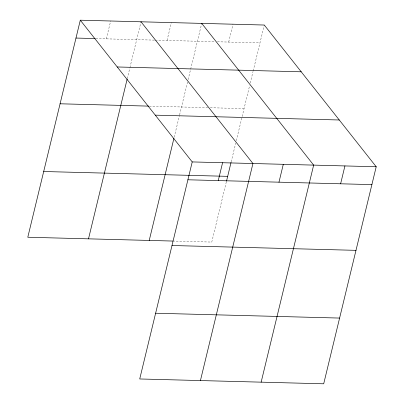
<?xml version="1.0" encoding="UTF-8"?>
<svg xmlns="http://www.w3.org/2000/svg" width="404" height="404" viewBox="0 0 404 404"><rect width="100%" height="100%" fill="white"/><g stroke="black" fill="none" stroke-linecap="round" stroke-linejoin="round"><path stroke-width="0.3" stroke-dasharray="2.02 1.52" d="M106.338 38.855L110.656 20.998M127.27 78.603L129.775 68.256M129.921 67.65L141.016 21.796M167.049 40.45L171.372 22.594M174.19 137.214L179.457 115.443M179.603 114.837L187.542 82.027M188.133 79.588L190.486 69.852M190.637 69.246L201.727 23.387M228.684 42.066L233.007 24.21M226.351 181.82L211.777 242.077L173.619 241.072M231.189 161.832L235.724 143.087M236.31 140.668L242.011 117.084M242.158 116.483L249.657 85.491M250.243 83.057L253.04 71.493M253.192 70.887L264.282 25.033M95.804 38.577L154.661 40.127M155.277 40.142L214.923 41.708M217.428 41.774L259.964 42.89M149.288 106.131L207.777 107.666M210.282 107.732L244.061 108.62"/><path stroke-width="0.61" d="M80.3 20.2L192.223 161.923L139.718 378.967L323.7 383.8L376.21 166.756L264.282 25.033L80.3 20.2L27.79 237.244L172.993 241.057M88.506 238.84L127.124 79.214M149.222 240.431L173.902 138.421M218.261 180.583L222.584 162.721M226.498 181.214L231.043 162.438M200.429 380.563L252.939 163.519L141.016 21.796M278.977 182.174L283.295 164.317M261.146 382.159L313.656 165.115L201.727 23.387M340.612 183.795L344.93 165.933M75.977 38.057L95.182 38.562M117.236 66.968L301.217 71.801M60.075 103.788L148.672 106.116M155.287 115.155L339.274 119.988M192.223 161.923L376.21 166.756M43.693 171.513L227.679 176.346M187.905 179.785L371.887 184.613M172.003 245.516L355.985 250.344M155.621 313.236L339.602 318.069"/></g></svg>
